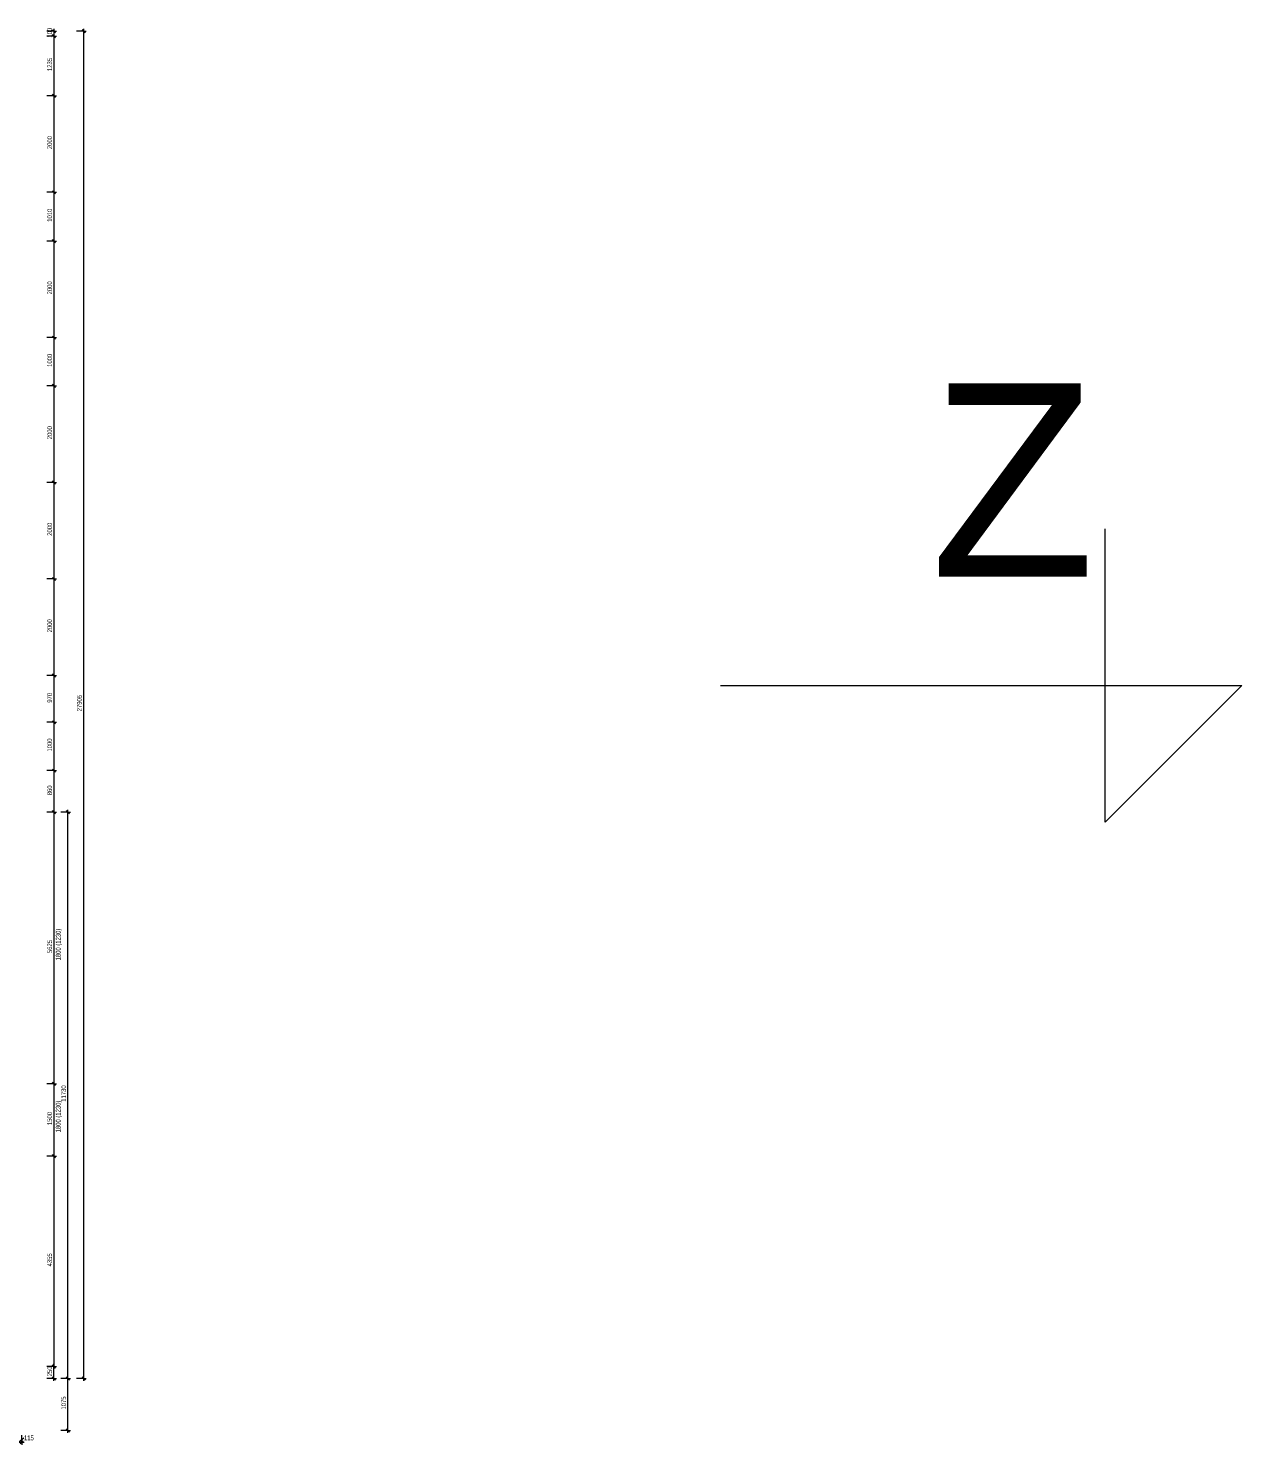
# Model space of a CAD drawing. Header units: millimetres. Extents: x 46521 to 258066, y -45352 to 20466.
# Drawn here: x 96527 to 121659, y -30341 to -1001 of the extents above; entities that cross this region are included whole.
import ezdxf

# ---------------------------------------------------------------- set-up
doc = ezdxf.new("R2010")
doc.units = ezdxf.units.MM
for name, color, linetype, lineweight in [('A-ANNO-DIMS', 211, 'Continuous', 9), ('A-ANNO-DIMS-50', 211, 'Continuous', 9), ('A-DETL-THIN', 151, 'Continuous', 13), ('G-ANNO-TEXT', 231, 'Continuous', 9)]:
    doc.layers.add(name, color=color, linetype=linetype, lineweight=lineweight)
doc.styles.add('Arial_2', font='arial.ttf', dxfattribs={"width": 0.7, "height": 100})
doc.styles.add('Arial_4', font='arial.ttf', dxfattribs={"height": 4000})
doc.dimstyles.new('Vnitřní_-_průhledné', dxfattribs={"dimscale": 304.8, "dimtxt": 102.02594, "dimasz": 0.213255, "dimexe": 0.164042, "dimexo": 0.0625, "dimgap": 0.032808, "dimtad": 1, "dimdec": 0, "dimrnd": 5, "dimzin": 0, "dimdsep": 46, "dimtxsty": 'Arial_2', "dimblk1": 'OBLIQUE', "dimblk2": 'OBLIQUE', "dimsah": 1, "dimcen": 0.09, "dimdle": 0.164042, "dimazin": 0, "dimtfac": 1, "dimtdec": 4, "dimtix": 1, "dimtmove": 0, "dimatfit": 3, "dimfxl": 0.492126, "dimfxlon": 1, "dimtvp": 1, "dimtolj": 1, "dimtzin": 0, "dimarcsym": 2})
doc.dimstyles.new('Vnitřní_-_průhledné_2', dxfattribs={"dimscale": 304.8, "dimtxt": 102.02594, "dimasz": 0.213255, "dimexe": 0.164042, "dimexo": 0.0625, "dimgap": 0.032808, "dimtad": 1, "dimdec": 0, "dimrnd": 5, "dimzin": 0, "dimdsep": 46, "dimtxsty": 'Arial_2', "dimblk1": 'OBLIQUE', "dimblk2": 'OBLIQUE', "dimsah": 1, "dimcen": 0.09, "dimdle": 0.164042, "dimazin": 0, "dimtfac": 1, "dimtdec": 4, "dimtix": 1, "dimtmove": 1, "dimatfit": 3, "dimfxl": 0.492126, "dimfxlon": 1, "dimtvp": 1, "dimtolj": 1, "dimtzin": 0, "dimarcsym": 2})

# ---------------------------------------------------------------- blocks, each defined once
blk = doc.blocks.new('DIMBLOCK35-1NP_DEMOLICE B')
at = {"layer": 'A-ANNO-DIMS-50'}
for p, q in [((97058, -1063), (96908, -1063)), ((97058, -1164), (96908, -1164)), ((97058, -1013), (97058, -1164)), ((97058, -1063), (97108, -1063)), ((97058, -1164), (97108, -1164))]:
    blk.add_line(p, q, dxfattribs=at)
at = {"layer": 'A-ANNO-DIMS-50', "lineweight": 18}
for p, q in [((97058, -1063), (97025, -1031)), ((97058, -1164), (97025, -1131)), ((97058, -1063), (97090, -1096)), ((97058, -1164), (97090, -1196))]:
    blk.add_line(p, q, dxfattribs=at)
at = {"layer": 'A-ANNO-DIMS-50', "color": 0, "insert": (96918, -1194), "char_height": 100, "width": 192.12, "attachment_point": 1, "rotation": 90, "line_spacing_factor": 0.941778, "style": 'Arial_2'}
blk.add_mtext('100', dxfattribs=at)
blk = doc.blocks.new('_Oblique')
at = {"color": 0, "linetype": 'ByBlock', "lineweight": -2}
blk.add_line((-0.5, -0.5), (0.5, 0.5), dxfattribs=at)
blk = doc.blocks.new('DIMBLOCK36-1NP_DEMOLICE B')
at = {"layer": 'A-ANNO-DIMS-50'}
for p, q in [((97058, -1164), (96908, -1164)), ((97058, -1164), (97058, -2397)), ((97058, -1164), (97108, -1164)), ((97058, -2397), (96908, -2397)), ((97058, -2397), (97108, -2397))]:
    blk.add_line(p, q, dxfattribs=at)
at = {"layer": 'A-ANNO-DIMS-50', "lineweight": 18}
for p, q in [((97058, -1164), (97025, -1131)), ((97058, -1164), (97090, -1196)), ((97058, -2397), (97025, -2365)), ((97058, -2397), (97090, -2430))]:
    blk.add_line(p, q, dxfattribs=at)
at = {"layer": 'A-ANNO-DIMS-50', "color": 0, "insert": (96918, -1887), "char_height": 100, "width": 256.16, "attachment_point": 1, "rotation": 90, "line_spacing_factor": 0.941778, "style": 'Arial_2'}
blk.add_mtext('1235', dxfattribs=at)
blk = doc.blocks.new('DIMBLOCK37-1NP_DEMOLICE B')
at = {"layer": 'A-ANNO-DIMS-50'}
for p, q in [((97058, -2397), (96908, -2397)), ((97058, -2397), (97058, -4397)), ((97058, -2397), (97108, -2397)), ((97058, -4397), (96908, -4397)), ((97058, -4397), (97108, -4397))]:
    blk.add_line(p, q, dxfattribs=at)
at = {"layer": 'A-ANNO-DIMS-50', "lineweight": 18}
for p, q in [((97058, -2397), (97025, -2365)), ((97058, -2397), (97090, -2430)), ((97058, -4397), (97025, -4365)), ((97058, -4397), (97090, -4430))]:
    blk.add_line(p, q, dxfattribs=at)
at = {"layer": 'A-ANNO-DIMS-50', "color": 0, "insert": (96918, -3504), "char_height": 100, "width": 256.16, "attachment_point": 1, "rotation": 90, "line_spacing_factor": 0.941778, "style": 'Arial_2'}
blk.add_mtext('2000', dxfattribs=at)
blk = doc.blocks.new('DIMBLOCK38-1NP_DEMOLICE B')
at = {"layer": 'A-ANNO-DIMS-50'}
for p, q in [((97058, -4397), (96908, -4397)), ((97058, -4397), (97058, -5407)), ((97058, -4397), (97108, -4397)), ((97058, -5407), (96908, -5407)), ((97058, -5407), (97108, -5407))]:
    blk.add_line(p, q, dxfattribs=at)
at = {"layer": 'A-ANNO-DIMS-50', "lineweight": 18}
for p, q in [((97058, -4397), (97025, -4365)), ((97058, -4397), (97090, -4430)), ((97058, -5407), (97025, -5375)), ((97058, -5407), (97090, -5440))]:
    blk.add_line(p, q, dxfattribs=at)
at = {"layer": 'A-ANNO-DIMS-50', "color": 0, "insert": (96918, -5009), "char_height": 100, "width": 256.16, "attachment_point": 1, "rotation": 90, "line_spacing_factor": 0.941778, "style": 'Arial_2'}
blk.add_mtext('1010', dxfattribs=at)
blk = doc.blocks.new('DIMBLOCK39-1NP_DEMOLICE B')
at = {"layer": 'A-ANNO-DIMS-50'}
for p, q in [((97058, -5407), (96908, -5407)), ((97058, -5407), (97058, -7407)), ((97058, -5407), (97108, -5407)), ((97058, -7407), (96908, -7407)), ((97058, -7407), (97108, -7407))]:
    blk.add_line(p, q, dxfattribs=at)
at = {"layer": 'A-ANNO-DIMS-50', "lineweight": 18}
for p, q in [((97058, -5407), (97025, -5375)), ((97058, -5407), (97090, -5440)), ((97058, -7407), (97025, -7375)), ((97058, -7407), (97090, -7440))]:
    blk.add_line(p, q, dxfattribs=at)
at = {"layer": 'A-ANNO-DIMS-50', "color": 0, "insert": (96918, -6514), "char_height": 100, "width": 256.16, "attachment_point": 1, "rotation": 90, "line_spacing_factor": 0.941778, "style": 'Arial_2'}
blk.add_mtext('2000', dxfattribs=at)
blk = doc.blocks.new('DIMBLOCK40-1NP_DEMOLICE B')
at = {"layer": 'A-ANNO-DIMS-50'}
for p, q in [((97058, -7407), (96908, -7407)), ((97058, -7407), (97058, -8407)), ((97058, -7407), (97108, -7407)), ((97058, -8407), (96908, -8407)), ((97058, -8407), (97108, -8407))]:
    blk.add_line(p, q, dxfattribs=at)
at = {"layer": 'A-ANNO-DIMS-50', "lineweight": 18}
for p, q in [((97058, -7407), (97025, -7375)), ((97058, -7407), (97090, -7440)), ((97058, -8407), (97025, -8375)), ((97058, -8407), (97090, -8440))]:
    blk.add_line(p, q, dxfattribs=at)
at = {"layer": 'A-ANNO-DIMS-50', "color": 0, "insert": (96918, -8014), "char_height": 100, "width": 256.16, "attachment_point": 1, "rotation": 90, "line_spacing_factor": 0.941778, "style": 'Arial_2'}
blk.add_mtext('1000', dxfattribs=at)
blk = doc.blocks.new('DIMBLOCK41-1NP_DEMOLICE B')
at = {"layer": 'A-ANNO-DIMS-50'}
for p, q in [((97058, -8407), (96908, -8407)), ((97058, -8407), (97058, -10407)), ((97058, -8407), (97108, -8407)), ((97058, -10407), (96908, -10407)), ((97058, -10407), (97108, -10407))]:
    blk.add_line(p, q, dxfattribs=at)
at = {"layer": 'A-ANNO-DIMS-50', "lineweight": 18}
for p, q in [((97058, -8407), (97025, -8375)), ((97058, -8407), (97090, -8440)), ((97058, -10407), (97025, -10375)), ((97058, -10407), (97090, -10440))]:
    blk.add_line(p, q, dxfattribs=at)
at = {"layer": 'A-ANNO-DIMS-50', "color": 0, "insert": (96918, -9514), "char_height": 100, "width": 256.16, "attachment_point": 1, "rotation": 90, "line_spacing_factor": 0.941778, "style": 'Arial_2'}
blk.add_mtext('2000', dxfattribs=at)
blk = doc.blocks.new('DIMBLOCK42-1NP_DEMOLICE B')
at = {"layer": 'A-ANNO-DIMS-50'}
for p, q in [((97058, -10407), (96908, -10407)), ((97058, -10407), (97058, -12407)), ((97058, -10407), (97108, -10407)), ((97058, -12407), (96908, -12407)), ((97058, -12407), (97108, -12407))]:
    blk.add_line(p, q, dxfattribs=at)
at = {"layer": 'A-ANNO-DIMS-50', "lineweight": 18}
for p, q in [((97058, -10407), (97025, -10375)), ((97058, -10407), (97090, -10440)), ((97058, -12407), (97025, -12375)), ((97058, -12407), (97090, -12440))]:
    blk.add_line(p, q, dxfattribs=at)
at = {"layer": 'A-ANNO-DIMS-50', "color": 0, "insert": (96918, -11514), "char_height": 100, "width": 256.16, "attachment_point": 1, "rotation": 90, "line_spacing_factor": 0.941778, "style": 'Arial_2'}
blk.add_mtext('2000', dxfattribs=at)
blk = doc.blocks.new('DIMBLOCK43-1NP_DEMOLICE B')
at = {"layer": 'A-ANNO-DIMS-50'}
for p, q in [((97058, -12407), (96908, -12407)), ((97058, -12407), (97058, -14407)), ((97058, -12407), (97108, -12407)), ((97058, -14407), (96908, -14407)), ((97058, -14407), (97108, -14407))]:
    blk.add_line(p, q, dxfattribs=at)
at = {"layer": 'A-ANNO-DIMS-50', "lineweight": 18}
for p, q in [((97058, -12407), (97025, -12375)), ((97058, -12407), (97090, -12440)), ((97058, -14407), (97025, -14375)), ((97058, -14407), (97090, -14440))]:
    blk.add_line(p, q, dxfattribs=at)
at = {"layer": 'A-ANNO-DIMS-50', "color": 0, "insert": (96918, -13514), "char_height": 100, "width": 256.16, "attachment_point": 1, "rotation": 90, "line_spacing_factor": 0.941778, "style": 'Arial_2'}
blk.add_mtext('2000', dxfattribs=at)
blk = doc.blocks.new('DIMBLOCK44-1NP_DEMOLICE B')
at = {"layer": 'A-ANNO-DIMS-50', "lineweight": 18}
for p, q in [((97058, -14407), (97025, -14375)), ((97058, -14407), (97090, -14440)), ((97058, -15377), (97025, -15345)), ((97058, -15377), (97090, -15410))]:
    blk.add_line(p, q, dxfattribs=at)
at = {"layer": 'A-ANNO-DIMS-50'}
for p, q in [((97058, -14407), (96908, -14407)), ((97058, -14407), (97058, -15377)), ((97058, -14407), (97108, -14407)), ((97058, -15377), (96908, -15377)), ((97058, -15377), (97108, -15377))]:
    blk.add_line(p, q, dxfattribs=at)
at = {"layer": 'A-ANNO-DIMS-50', "color": 0, "insert": (96918, -14972), "char_height": 100, "width": 192.12, "attachment_point": 1, "rotation": 90, "line_spacing_factor": 0.941778, "style": 'Arial_2'}
blk.add_mtext('970', dxfattribs=at)
blk = doc.blocks.new('DIMBLOCK45-1NP_DEMOLICE B')
at = {"layer": 'A-ANNO-DIMS-50'}
for p, q in [((97058, -15377), (96908, -15377)), ((97058, -15377), (97058, -16377)), ((97058, -15377), (97108, -15377)), ((97058, -16377), (96908, -16377)), ((97058, -16377), (97108, -16377))]:
    blk.add_line(p, q, dxfattribs=at)
at = {"layer": 'A-ANNO-DIMS-50', "lineweight": 18}
for p, q in [((97058, -15377), (97025, -15345)), ((97058, -15377), (97090, -15410)), ((97058, -16377), (97025, -16345)), ((97058, -16377), (97090, -16410))]:
    blk.add_line(p, q, dxfattribs=at)
at = {"layer": 'A-ANNO-DIMS-50', "color": 0, "insert": (96918, -15984), "char_height": 100, "width": 256.16, "attachment_point": 1, "rotation": 90, "line_spacing_factor": 0.941778, "style": 'Arial_2'}
blk.add_mtext('1000', dxfattribs=at)
blk = doc.blocks.new('DIMBLOCK46-1NP_DEMOLICE B')
at = {"layer": 'A-ANNO-DIMS-50'}
for p, q in [((97058, -16377), (96908, -16377)), ((97058, -16377), (97058, -17238)), ((97058, -16377), (97108, -16377)), ((97058, -17238), (96908, -17238)), ((97058, -17238), (97108, -17238))]:
    blk.add_line(p, q, dxfattribs=at)
at = {"layer": 'A-ANNO-DIMS-50', "lineweight": 18}
for p, q in [((97058, -16377), (97025, -16345)), ((97058, -16377), (97090, -16410)), ((97058, -17238), (97025, -17206)), ((97058, -17238), (97090, -17271))]:
    blk.add_line(p, q, dxfattribs=at)
at = {"layer": 'A-ANNO-DIMS-50', "color": 0, "insert": (96918, -16888), "char_height": 100, "width": 192.12, "attachment_point": 1, "rotation": 90, "line_spacing_factor": 0.941778, "style": 'Arial_2'}
blk.add_mtext('860', dxfattribs=at)
blk = doc.blocks.new('DIMBLOCK47-1NP_DEMOLICE B')
at = {"layer": 'A-ANNO-DIMS-50'}
for p, q in [((97058, -17238), (96908, -17238)), ((97058, -17238), (97058, -22864)), ((97058, -17238), (97108, -17238)), ((97058, -22864), (96908, -22864)), ((97058, -22864), (97108, -22864))]:
    blk.add_line(p, q, dxfattribs=at)
at = {"layer": 'A-ANNO-DIMS-50', "lineweight": 18}
for p, q in [((97058, -17238), (97025, -17206)), ((97058, -17238), (97090, -17271)), ((97058, -22864), (97025, -22832)), ((97058, -22864), (97090, -22897))]:
    blk.add_line(p, q, dxfattribs=at)
at = {"layer": 'A-ANNO-DIMS-50', "color": 0, "char_height": 100, "attachment_point": 1, "rotation": 90, "line_spacing_factor": 0.941778, "style": 'Arial_2'}
for s, insert, width in [('5625', (96918, -20158), 256.16), ('1800 (1230)', (97095, -20310), 619.69)]:
    blk.add_mtext(s, dxfattribs=dict(at, insert=insert, width=width))
blk = doc.blocks.new('DIMBLOCK48-1NP_DEMOLICE B')
at = {"layer": 'A-ANNO-DIMS-50'}
for p, q in [((97058, -22864), (96908, -22864)), ((97058, -22864), (97058, -24364)), ((97058, -22864), (97108, -22864)), ((97058, -24364), (96908, -24364)), ((97058, -24364), (97108, -24364))]:
    blk.add_line(p, q, dxfattribs=at)
at = {"layer": 'A-ANNO-DIMS-50', "lineweight": 18}
for p, q in [((97058, -22864), (97025, -22832)), ((97058, -22864), (97090, -22897)), ((97058, -24364), (97025, -24332)), ((97058, -24364), (97090, -24397))]:
    blk.add_line(p, q, dxfattribs=at)
at = {"layer": 'A-ANNO-DIMS-50', "color": 0, "char_height": 100, "attachment_point": 1, "rotation": 90, "line_spacing_factor": 0.941778, "style": 'Arial_2'}
for s, insert, width in [('1800 (1230)', (97095, -23872), 619.69), ('1500', (96918, -23721), 256.16)]:
    blk.add_mtext(s, dxfattribs=dict(at, insert=insert, width=width))
blk = doc.blocks.new('DIMBLOCK49-1NP_DEMOLICE B')
at = {"layer": 'A-ANNO-DIMS-50', "lineweight": 18}
for p, q in [((97058, -24364), (97025, -24332)), ((97058, -24364), (97090, -24397)), ((97058, -28719), (97025, -28687)), ((97058, -28719), (97090, -28752))]:
    blk.add_line(p, q, dxfattribs=at)
at = {"layer": 'A-ANNO-DIMS-50'}
for p, q in [((97058, -24364), (96908, -24364)), ((97058, -24364), (97058, -28769)), ((97058, -24364), (97108, -24364)), ((97058, -28719), (96908, -28719)), ((97058, -28719), (97108, -28719))]:
    blk.add_line(p, q, dxfattribs=at)
at = {"layer": 'A-ANNO-DIMS-50', "color": 0, "insert": (96918, -26649), "char_height": 100, "width": 256.16, "attachment_point": 1, "rotation": 90, "line_spacing_factor": 0.941778, "style": 'Arial_2'}
blk.add_mtext('4355', dxfattribs=at)
blk = doc.blocks.new('DIMBLOCK95-1NP_DEMOLICE B')
at = {"layer": 'A-ANNO-DIMS-50'}
for p, q in [((97348, -28969), (97198, -28969)), ((97348, -30094), (97348, -28969)), ((97348, -28969), (97398, -28969)), ((97348, -30044), (97198, -30044)), ((97348, -30044), (97398, -30044))]:
    blk.add_line(p, q, dxfattribs=at)
at = {"layer": 'A-ANNO-DIMS-50', "lineweight": 18}
for p, q in [((97348, -28969), (97315, -28937)), ((97348, -28969), (97380, -29002)), ((97348, -30044), (97315, -30012)), ((97348, -30044), (97380, -30077))]:
    blk.add_line(p, q, dxfattribs=at)
at = {"layer": 'A-ANNO-DIMS-50', "color": 0, "insert": (97208, -29614), "char_height": 100, "width": 256.16, "attachment_point": 1, "rotation": 90, "line_spacing_factor": 0.941778, "style": 'Arial_2'}
blk.add_mtext('1075', dxfattribs=at)
blk = doc.blocks.new('DIMBLOCK96-1NP_DEMOLICE B')
at = {"layer": 'A-ANNO-DIMS-50'}
for p, q in [((97348, -17238), (97198, -17238)), ((97348, -28969), (97348, -17188)), ((97348, -17238), (97398, -17238)), ((97348, -28969), (97198, -28969)), ((97348, -28969), (97398, -28969))]:
    blk.add_line(p, q, dxfattribs=at)
at = {"layer": 'A-ANNO-DIMS-50', "lineweight": 18}
for p, q in [((97348, -17238), (97315, -17206)), ((97348, -17238), (97380, -17271)), ((97348, -28969), (97315, -28937)), ((97348, -28969), (97380, -29002))]:
    blk.add_line(p, q, dxfattribs=at)
at = {"layer": 'A-ANNO-DIMS-50', "color": 0, "insert": (97208, -23237), "char_height": 100, "width": 320.2, "attachment_point": 1, "rotation": 90, "line_spacing_factor": 0.941778, "style": 'Arial_2'}
blk.add_mtext('11730', dxfattribs=at)
blk = doc.blocks.new('DIMBLOCK115-1NP_DEMOLICE B')
at = {"layer": 'A-ANNO-DIMS-50'}
for p, q in [((96275, -30291), (96275, -30141)), ((96436, -30203), (96333, -30291)), ((96390, -30291), (96390, -30141)), ((96436, -30203), (96436, -30203)), ((96275, -30291), (96440, -30291)), ((96275, -30291), (96275, -30341)), ((96390, -30291), (96390, -30341))]:
    blk.add_line(p, q, dxfattribs=at)
at = {"layer": 'A-ANNO-DIMS-50', "lineweight": 18}
for p, q in [((96275, -30291), (96242, -30324)), ((96275, -30291), (96307, -30259)), ((96390, -30291), (96358, -30324)), ((96390, -30291), (96423, -30259))]:
    blk.add_line(p, q, dxfattribs=at)
at = {"layer": 'A-ANNO-DIMS-50', "color": 0, "insert": (96436, -30151), "char_height": 100, "width": 192.12, "attachment_point": 1, "line_spacing_factor": 0.941778, "style": 'Arial_2'}
blk.add_mtext('115', dxfattribs=at)
blk = doc.blocks.new('DIMBLOCK129-1NP_DEMOLICE B')
at = {"layer": 'A-ANNO-DIMS-50'}
for p, q in [((97058, -28719), (96908, -28719)), ((97058, -29019), (97058, -28669)), ((97058, -28719), (97108, -28719)), ((97058, -28969), (96908, -28969)), ((97058, -28969), (97108, -28969))]:
    blk.add_line(p, q, dxfattribs=at)
at = {"layer": 'A-ANNO-DIMS-50', "lineweight": 18}
for p, q in [((97058, -28719), (97025, -28687)), ((97058, -28719), (97090, -28752)), ((97058, -28969), (97025, -28937)), ((97058, -28969), (97090, -29002))]:
    blk.add_line(p, q, dxfattribs=at)
at = {"layer": 'A-ANNO-DIMS-50', "color": 0, "insert": (96918, -28924), "char_height": 100, "width": 192.12, "attachment_point": 1, "rotation": 90, "line_spacing_factor": 0.941778, "style": 'Arial_2'}
blk.add_mtext('250', dxfattribs=at)
blk = doc.blocks.new('DIMBLOCK158-1NP_DEMOLICE B')
at = {"layer": 'A-ANNO-DIMS-50'}
for p, q in [((97674, -1063), (97524, -1063)), ((97674, -29019), (97674, -1013)), ((97674, -1063), (97724, -1063)), ((97674, -28969), (97524, -28969)), ((97674, -28969), (97724, -28969))]:
    blk.add_line(p, q, dxfattribs=at)
at = {"layer": 'A-ANNO-DIMS-50', "lineweight": 18}
for p, q in [((97674, -1063), (97642, -1031)), ((97674, -1063), (97707, -1096)), ((97674, -28969), (97642, -28937)), ((97674, -28969), (97707, -29002))]:
    blk.add_line(p, q, dxfattribs=at)
at = {"layer": 'A-ANNO-DIMS-50', "color": 0, "insert": (97534, -15150), "char_height": 100, "width": 320.2, "attachment_point": 1, "rotation": 90, "line_spacing_factor": 0.941778, "style": 'Arial_2'}
blk.add_mtext('27905', dxfattribs=at)

msp = doc.modelspace()

# ---------------------------------------------------------------- linework, layer by layer
at = {"layer": 'A-DETL-THIN', "lineweight": 9}
for p, q in [((118830.3, -17446.6), (118830.3, -11371.7)), ((110866.9, -14618.2), (121658.7, -14618.2)), ((121658.7, -14618.2), (118830.3, -17446.6))]:
    msp.add_line(p, q, dxfattribs=at)

# ---------------------------------------------------------------- texts
at = {"layer": 'G-ANNO-TEXT', "color": 7, "insert": (115213.2, -8358.1), "char_height": 4000, "width": 4168.775, "attachment_point": 1, "style": 'Arial_4'}
msp.add_mtext('\\fArial|b0|i0|c238|p34|;Z', dxfattribs=at)

# ---------------------------------------------------------------- dimensions: what is measured, and where the dimension line sits
at = {"layer": 'A-ANNO-DIMS'}
for base, p1, p2, override, picture, middle in [((97057.6, -1163.7), (96907.6, -1063.3), (96907.6, -1163.7), {"dimpost": '<>', "dimfxl": 100.383195}, 'DIMBLOCK35-1NP_DEMOLICE B', (96996.6, -1113.5)), ((97057.6, -2397.5), (96907.6, -1163.7), (96907.6, -2397.5), {"dimpost": '<>', "dimfxl": 1233.736975}, 'DIMBLOCK36-1NP_DEMOLICE B', (96996.5, -1780.6)), ((97674.2, -1063.3), (97524.2, -28969.3), (97524.2, -1063.3), {"dimpost": '<>', "dimfxl": 27905.938478}, 'DIMBLOCK158-1NP_DEMOLICE B', (97613.1, -15016.3)), ((97057.6, -4397.4), (96907.6, -2397.5), (96907.6, -4397.4), {"dimpost": '<>', "dimfxl": 1999.984466}, 'DIMBLOCK37-1NP_DEMOLICE B', (96996.6, -3397.5)), ((97057.6, -5407.4), (96907.6, -4397.4), (96907.6, -5407.4), {"dimpost": '<>', "dimfxl": 1009.992155}, 'DIMBLOCK38-1NP_DEMOLICE B', (96996.6, -4902.4)), ((97057.6, -7407.4), (96907.6, -5407.4), (96907.6, -7407.4), {"dimpost": '<>', "dimfxl": 1999.984466}, 'DIMBLOCK39-1NP_DEMOLICE B', (96996.6, -6407.4)), ((97057.6, -8407.4), (96907.6, -7407.4), (96907.6, -8407.4), {"dimpost": '<>', "dimfxl": 999.992233}, 'DIMBLOCK40-1NP_DEMOLICE B', (96996.6, -7907.4)), ((97057.6, -10407.4), (96907.6, -8407.4), (96907.6, -10407.4), {"dimpost": '<>', "dimfxl": 1999.984466}, 'DIMBLOCK41-1NP_DEMOLICE B', (96996.6, -9407.4)), ((97057.6, -12407.4), (96907.6, -10407.4), (96907.6, -12407.4), {"dimpost": '<>', "dimfxl": 1999.984466}, 'DIMBLOCK42-1NP_DEMOLICE B', (96996.6, -11407.4)), ((97057.6, -14407.4), (96907.6, -12407.4), (96907.6, -14407.4), {"dimpost": '<>', "dimfxl": 1999.984466}, 'DIMBLOCK43-1NP_DEMOLICE B', (96996.6, -13407.4)), ((97057.6, -15377.4), (96907.6, -14407.4), (96907.6, -15377.4), {"dimpost": '<>', "dimfxl": 969.992466}, 'DIMBLOCK44-1NP_DEMOLICE B', (96996.6, -14892.4)), ((97057.6, -16377.4), (96907.6, -15377.4), (96907.6, -16377.4), {"dimpost": '<>', "dimfxl": 999.992233}, 'DIMBLOCK45-1NP_DEMOLICE B', (96996.6, -15877.4)), ((97057.6, -17238.3), (96907.6, -16377.4), (96907.6, -17238.3), {"dimpost": '<>', "dimfxl": 860.9877}, 'DIMBLOCK46-1NP_DEMOLICE B', (96996.6, -16807.8)), ((97347.9, -17238.3), (97197.9, -28969.3), (97197.9, -17238.3), {"dimpost": '<>', "dimfxl": 11730.939189}, 'DIMBLOCK96-1NP_DEMOLICE B', (97286.8, -23103.8)), ((97057.6, -28719.3), (96907.6, -24364.3), (96907.6, -28719.3), {"dimpost": '<>', "dimfxl": 4355}, 'DIMBLOCK49-1NP_DEMOLICE B', (96996.5, -26541.8)), ((97057.6, -28719.3), (96907.6, -28969.3), (96907.6, -28719.3), {"dimpost": '<>', "dimfxl": 250}, 'DIMBLOCK129-1NP_DEMOLICE B', (96996.6, -28844.3)), ((97347.9, -28969.3), (97197.9, -30044.3), (97197.9, -28969.3), {"dimpost": '<>', "dimfxl": 1075}, 'DIMBLOCK95-1NP_DEMOLICE B', (97286.8, -29506.8))]:
    dim = msp.add_linear_dim(base=base, p1=p1, p2=p2, angle=90, dimstyle='Vnitřní_-_průhledné', override=override, dxfattribs=at)
    dim.commit()
    dim.dimension.update_dxf_attribs({"geometry": picture, "text_midpoint": middle})
for base, p1, p2, override, picture, middle in [((97057.6, -22864.3), (96907.6, -17238.3), (96907.6, -22864.3), {"dimpost": '<>', "dimfxl": 5625.939189}, 'DIMBLOCK47-1NP_DEMOLICE B', (97057.6, -20051.3)), ((97057.6, -24364.3), (96907.6, -22864.3), (96907.6, -24364.3), {"dimpost": '<>', "dimfxl": 1500}, 'DIMBLOCK48-1NP_DEMOLICE B', (97057.6, -23614.3))]:
    dim = msp.add_linear_dim(base=base, p1=p1, p2=p2, angle=90, text='<>\\X1800 (1230)', dimstyle='Vnitřní_-_průhledné', override=override, dxfattribs=at)
    dim.commit()
    dim.dimension.update_dxf_attribs({"geometry": picture, "text_midpoint": middle})
dim = msp.add_linear_dim(base=(96390.4, -30291), p1=(96274.6, -30141), p2=(96390.4, -30141), dimstyle='Vnitřní_-_průhledné_2', override={"dimpost": '<>', "dimfxl": 115.756098}, dxfattribs=at)
dim.commit()
dim.dimension.update_dxf_attribs({"geometry": 'DIMBLOCK115-1NP_DEMOLICE B', "text_midpoint": (96532, -30217.9), "dimtype": 160})

doc.saveas('drawing.dxf')
